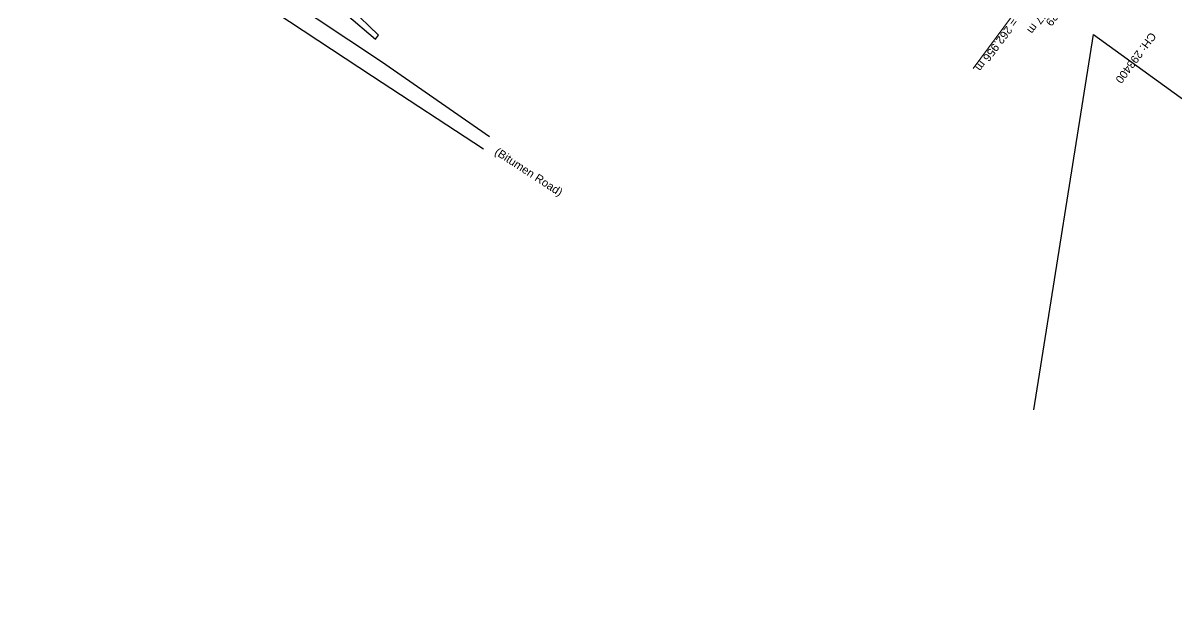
# Model space of a CAD drawing. Header units: metres. Extents: x 644418 to 1306172, y 3366650 to 6747308.
# Drawn here: x 649756.8 to 650117.2, y 3375655.5 to 3375834 of the extents above; entities that cross this region are included whole.
import ezdxf

# ---------------------------------------------------------------- set-up
doc = ezdxf.new("R2010")
doc.units = ezdxf.units.M
doc.header["$MEASUREMENT"] = 0
doc.layers.add('BRIDGE DETAILS PLAN', color=7, linetype='Continuous', lineweight=0)
doc.layers.add('Existing Chainage', color=7, linetype='Continuous', lineweight=0)
for name, color, linetype in [('COMPOUND_WALL', 251, 'Continuous'), ('FOOTPATH', 251, 'Continuous'), ('SUB_ROAD_EDGE', 34, 'Continuous'), ('TOPO_TEXT', 251, 'Continuous')]:
    doc.layers.add(name, color=color, linetype=linetype)
doc.styles.get("Standard").update_dxf_attribs({"font": 'arial.ttf'})
doc.styles.add('Style-Arial', font='arial.ttf')

msp = doc.modelspace()

# ---------------------------------------------------------------- linework, layer by layer
at = {"layer": 'BRIDGE DETAILS PLAN', "color": 7, "linetype": 'Continuous', "lineweight": 0, "flags": 128}
msp.add_lwpolyline([(650079.5571, 3375886.8589), (650071.5162, 3375875.995), (650086.8009, 3375864.6821), (650053.6301, 3375819.8654)], dxfattribs=at)
at = {"layer": 'COMPOUND_WALL', "linetype": 'Continuous'}
msp.add_polyline3d([(650072.561, 3375713.298, 265.828), (650091.198, 3375830.492, 266.775), (650300.258, 3375679.417, 269.557), (650284.436, 3375655.534, 267.343)], dxfattribs=at)
at = {"layer": 'FOOTPATH', "linetype": 'Continuous'}
msp.add_polyline3d([(649866.909, 3375829.027, 268.38), (649867.829, 3375830.255, 268.316), (649859.182, 3375838.568, 268.403), (649858.897, 3375837.97, 268.388), (649857.891, 3375836.719, 268.406)], close=True, dxfattribs=at)
at = {"layer": 'SUB_ROAD_EDGE', "linetype": 'Continuous'}
for points in [[(649902.519, 3375798.52, 268.211), (649868.809, 3375821.898, 268.355), (649828.282, 3375848.834, 268.576), (649791.815, 3375874.14, 268.771), (649756.839, 3375903.738, 269.059)], [(649900.662, 3375794.686, 268.313), (649866.011, 3375817.334, 268.476), (649827.277, 3375842.938, 268.723), (649788.812, 3375870.36, 268.834)]]:
    msp.add_polyline3d(points, dxfattribs=at)

# ---------------------------------------------------------------- texts
at = {"layer": 'BRIDGE DETAILS PLAN'}
for s, p in [('HFL = 267.665 m, BL = 262.956 m ', (650086.4767, 3375863.1109)), ('AT CH: 293458.357 m', (650091.2149, 3375859.5621)), ('EXG. BR. NO. 329', (650093.584, 3375857.5603))]:
    msp.add_text(s, height=2.5, rotation=233, dxfattribs=at).set_placement(p)
at = {"layer": 'Existing Chainage', "color": 0, "linetype": 'Continuous', "lineweight": 0, "insert": (650098.86, 3375815.6671), "char_height": 2.5, "attachment_point": 6, "rotation": 233.438766, "line_spacing_factor": 0.6, "style": 'Style-Arial'}
msp.add_mtext('CH: 293400', dxfattribs=at)
at = {"layer": 'TOPO_TEXT'}
msp.add_text('(Bitumen Road)', height=2.5, rotation=326.831246, dxfattribs=at).set_placement((649903.8852, 3375793.238))

doc.saveas('drawing.dxf')
